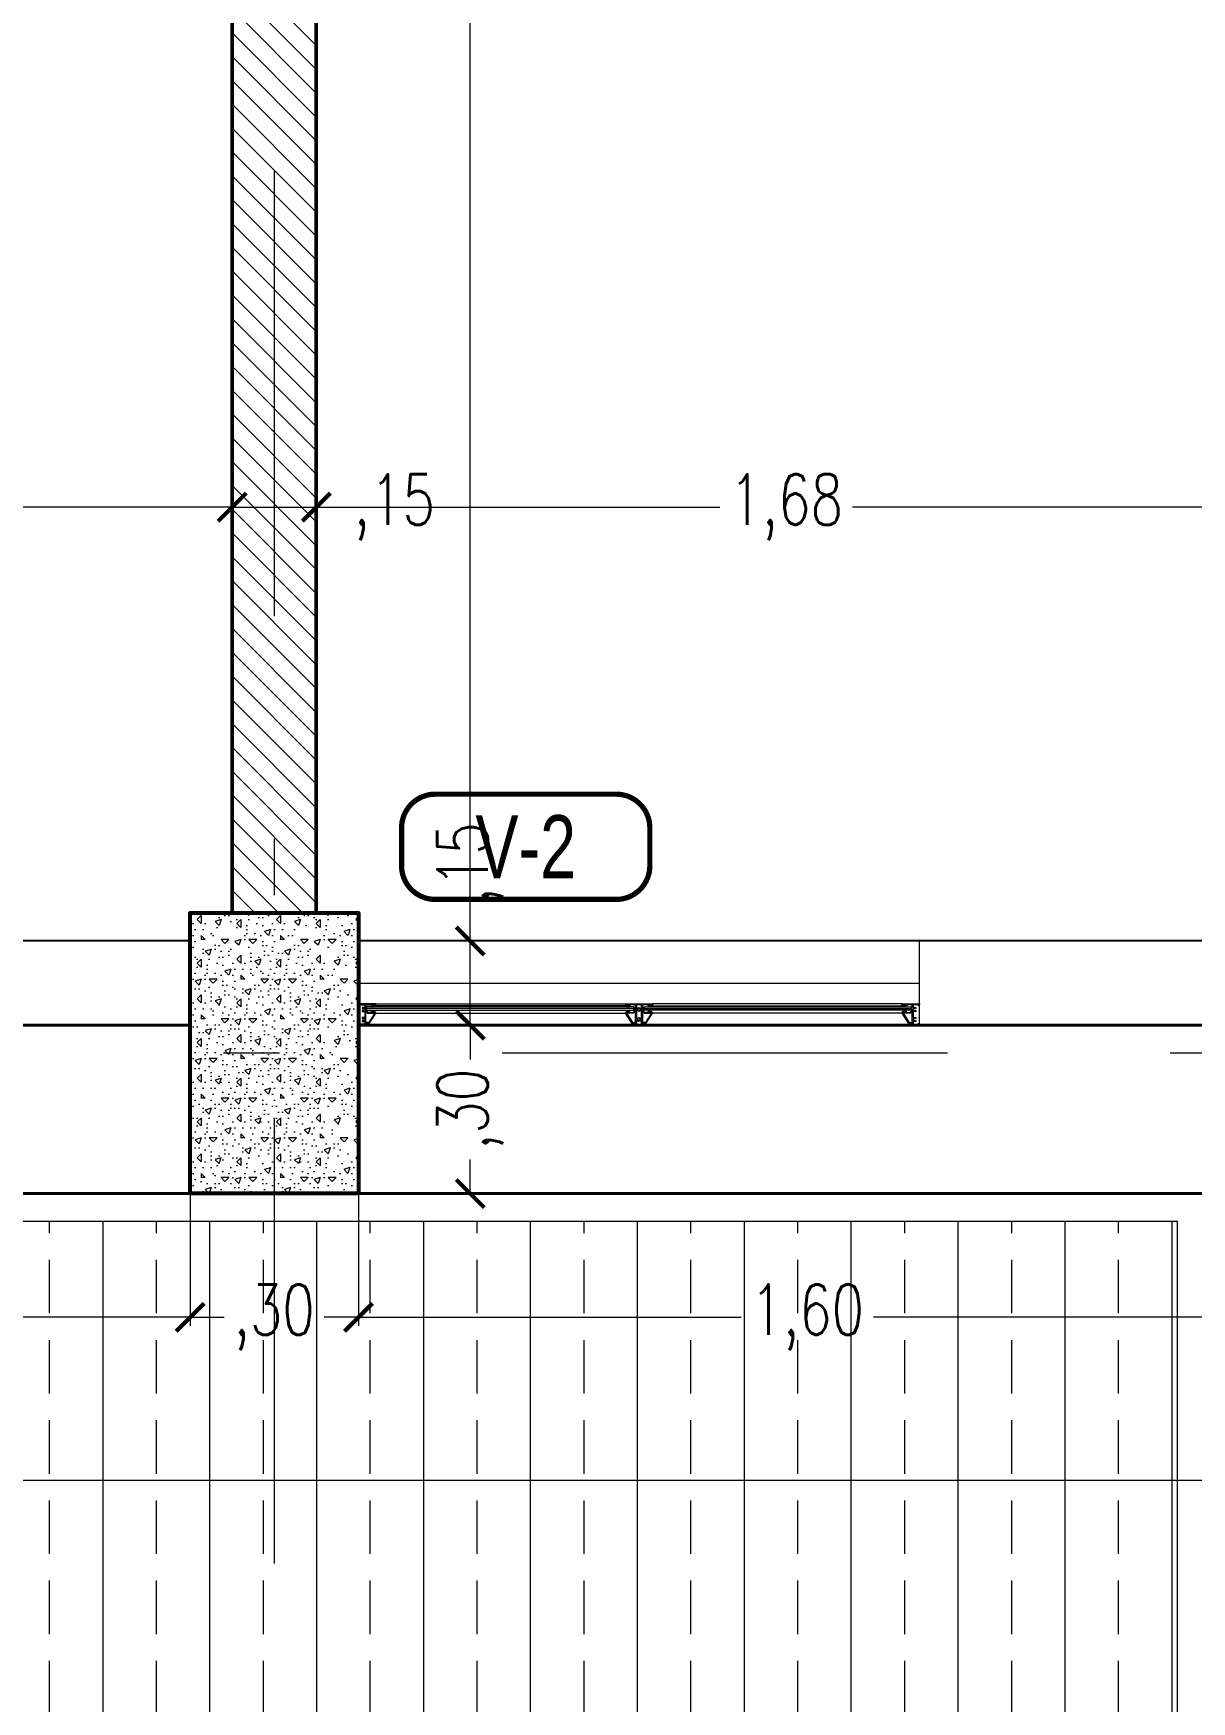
# Model space of a CAD drawing. Header units: millimetres. Extents: x 216 to 2687, y 57 to 1099.
# Drawn here: x 232.143 to 234.208, y 84.792 to 87.764 of the extents above; entities that cross this region are included whole.
import ezdxf
from ezdxf.enums import TextEntityAlignment as Align

# ---------------------------------------------------------------- set-up
doc = ezdxf.new("R2010")
doc.units = ezdxf.units.MM
doc.header["$LTSCALE"] = 0.5
doc.set_wipeout_variables(frame=1)
doc.header["$PDMODE"] = 35
doc.linetypes.add('DASHDOT2', pattern=[12.7, 6.35, -3.175, 0, -3.175])
for name, color, linetype, lineweight in [('A-COLS-ACHU', 47, 'Continuous', 0), ('A-COTAS', 7, 'Continuous', 9), ('A-ECON-COLS', 2, 'Continuous', 53), ('A-ECON-PLAC', 134, 'Continuous', 40), ('A-EJES', 7, 'DASHDOT2', 9), ('A-MURO', 5, 'Continuous', 50), ('A-MURO-ACHU', 250, 'Continuous', 0), ('A-PISO', 7, 'Continuous', 15), ('A-PISO -ACHU', 55, 'Continuous', 0), ('A-PLAN-ACHU1', 105, 'Continuous', 9), ('A-PLAN-ACHU2', 146, 'Continuous', 0), ('A-TEXT-VENT', 2, 'Continuous', 9), ('A-VENT', 1, 'Continuous', 15), ('A-WIPEOUT', 255, 'Continuous', 0)]:
    doc.layers.add(name, color=color, linetype=linetype, lineweight=lineweight)
doc.layers.add('BORRADOR', color=3, linetype='Continuous', plot=False)
doc.styles.add('Cotas', font='romans.shx', dxfattribs={"width": 0.75})
doc.styles.add('ING_50', font='swisscl.ttf', dxfattribs={"height": 0.08})
doc.dimstyles.new("1-25'", dxfattribs={"dimtxt": 0.075, "dimasz": 0.05, "dimexe": 0.015, "dimexo": 0, "dimgap": 0.02, "dimtad": 0, "dimzin": 4, "dimtxsty": 'Cotas', "dimblk": 'ARCHTICK', "dimcen": 0.09, "dimclrd": 142, "dimclre": 2, "dimclrt": 2, "dimadec": 0, "dimazin": 0, "dimtfac": 1, "dimtmove": 0, "dimatfit": 3, "dimfxl": 0.1, "dimlwd": 13, "dimlwe": 9, "dimarcsym": 2})

# ---------------------------------------------------------------- blocks, each defined once
blk = doc.blocks.new('ALN-177', base_point=(0.5588, 0.5404))
at = {"layer": 'A-PLAN-ACHU1'}
for p, q in [((0.5343, 0.5506), (0.5324, 0.5529)), ((0.5344, 0.5519), (0.5324, 0.5529)), ((0.5343, 0.5506), (0.5324, 0.5484)), ((0.5343, 0.5494), (0.5324, 0.5484)), ((0.5361, 0.5485), (0.5343, 0.5494)), ((0.5361, 0.5528), (0.5344, 0.5519)), ((0.5361, 0.5485), (0.5361, 0.5528))]:
    blk.add_line(p, q, dxfattribs=at)
at = {"layer": 'A-VENT'}
blk.add_lwpolyline([(0.5558, 0.5404), (0.5588, 0.5404), (0.5588, 0.5419), (0.5377, 0.5555), (0.5362, 0.5555), (0.5343, 0.554), (0.5343, 0.5521), (0.5362, 0.5536), (0.5362, 0.5478), (0.5343, 0.5493), (0.5343, 0.5481), (0.5362, 0.5466), (0.5362, 0.5418), (0.5332, 0.5388), (0.5295, 0.5388), (0.5295, 0.5386), (0.5305, 0.5376), (0.5342, 0.5376), (0.5377, 0.5412), (0.5377, 0.5537), (0.5561, 0.5419), (0.5541, 0.5419), (0.5541, 0.5389, 1), (0.5566, 0.5389)], format="xyb", close=True, dxfattribs=at)
blk = doc.blocks.new('ALN-292')
at = {"layer": 'A-VENT'}
blk.add_lwpolyline([(0, 0.024), (0, 0), (0.0035, 0), (0.0035, 0.0025), (0.0015, 0.0015), (0.0015, 0.0079), (0.0035, 0.0069), (0.0035, 0.008), (0.0015, 0.009), (0.0015, 0.0179), (0.007, 0.0179), (0.007, 0.015), (0.01, 0.015), (0.0092, 0.0165), (0.0085, 0.0165), (0.0085, 0.0179), (0.0365, 0.0179), (0.0365, 0.0165), (0.0358, 0.0165), (0.035, 0.015), (0.038, 0.015), (0.038, 0.024), (0.038, 0.033), (0.035, 0.033), (0.0358, 0.0315), (0.0365, 0.0315), (0.0365, 0.0301), (0.0085, 0.0301), (0.0085, 0.0315), (0.0092, 0.0315), (0.01, 0.033), (0.007, 0.033), (0.007, 0.0301), (0.0015, 0.0301), (0.0015, 0.039), (0.0035, 0.04), (0.0035, 0.0411), (0.0015, 0.0401), (0.0015, 0.0465), (0.0035, 0.0455), (0.0035, 0.048), (0, 0.048)], close=True, dxfattribs=at)
for points in [[(0.0092, 0.0274, 0.352285), (0.0065, 0.024, 0.352285), (0.0092, 0.0206), (0.0092, 0.0194), (0.0015, 0.0194), (0.0015, 0.024), (0.0015, 0.0286), (0.0092, 0.0286)], [(0.008, 0.024, 1), (0.012, 0.024, 1)], [(0.0272, 0.0274, 0.352285), (0.0245, 0.024, 0.352285), (0.0272, 0.0206), (0.0272, 0.0194), (0.0107, 0.0194), (0.0107, 0.0206, 0.352285), (0.0135, 0.024, 0.352285), (0.0107, 0.0274), (0.0107, 0.0286), (0.0272, 0.0286)], [(0.026, 0.024, 1), (0.03, 0.024, 1)], [(0.0288, 0.0206, 0.352285), (0.0315, 0.024, 0.352285), (0.0288, 0.0274), (0.0288, 0.0286), (0.0365, 0.0286), (0.0365, 0.024), (0.0365, 0.0194), (0.0288, 0.0194)]]:
    blk.add_lwpolyline(points, format="xyb", close=True, dxfattribs=at)
blk = doc.blocks.new('V-1_PL_BLQ4')
blk.add_line((0, 0.075), (1, 0.075))
at = {"layer": 'A-PLAN-ACHU1'}
for points in [[(0.491, 0.1175), (0.0143, 0.1175), (0.0143, 0.1235), (0.491, 0.1235)], [(0.509, 0.1175), (0.9857, 0.1175), (0.9857, 0.1235), (0.509, 0.1235)]]:
    blk.add_lwpolyline(points, close=True, dxfattribs=at)
for points in [[(0.0282, 0.1141), (0.0239, 0.1141), (0.0249, 0.1159), (0.0239, 0.1178), (0.0261, 0.1159), (0.0283, 0.1178), (0.0273, 0.1158), (0.0282, 0.1141)], [(0.4829, 0.1141), (0.4786, 0.1141), (0.4796, 0.1159), (0.4786, 0.1178), (0.4808, 0.1159), (0.483, 0.1178), (0.482, 0.1158), (0.4829, 0.1141)], [(0.5171, 0.1141), (0.5214, 0.1141), (0.5204, 0.1159), (0.5214, 0.1178), (0.5192, 0.1159), (0.517, 0.1178), (0.518, 0.1158), (0.5171, 0.1141)], [(0.9718, 0.1141), (0.9761, 0.1141), (0.9751, 0.1159), (0.9761, 0.1178), (0.9739, 0.1159), (0.9717, 0.1178), (0.9727, 0.1158), (0.9718, 0.1141)]]:
    blk.add_lwpolyline(points, dxfattribs=at)
at = {"layer": 'A-PLAN-ACHU2'}
for points in [[(0.491, 0.1205), (0.0143, 0.1205)], [(0.031, 0.1289), (0.476, 0.1289)], [(0.509, 0.1205), (0.9857, 0.1205)], [(0.969, 0.1289), (0.524, 0.1289)], [(0.476, 0.1155), (0.031, 0.1155)], [(0.031, 0.112), (0.476, 0.112)], [(0.524, 0.1155), (0.969, 0.1155)], [(0.969, 0.112), (0.524, 0.112)]]:
    blk.add_lwpolyline(points, dxfattribs=at)
at = {"layer": 'A-VENT'}
blk.add_lwpolyline([(1, 0.15), (1, 0), (0, 0), (0, 0.15)], close=True, dxfattribs=at)
for points in [[(0.0079, 0.121, 3.732051), (0.0079, 0.123), (0.0066, 0.1238), (0.0066, 0.1255), (0.0116, 0.1255), (0.0116, 0.1365), (0.0066, 0.1365), (0.0066, 0.1382), (0.0079, 0.139, 3.732051), (0.0079, 0.141), (0.0066, 0.1418), (0.0066, 0.1435), (0.0116, 0.1435), (0.0116, 0.1485), (0.0016, 0.1485), (0.0016, 0.1464), (0, 0.148), (0, 0.15), (0.016, 0.15), (0.016, 0.147), (0.0145, 0.1478), (0.0145, 0.1485), (0.0131, 0.1485), (0.0131, 0.1135), (0.022, 0.1135), (0.023, 0.1155), (0.0241, 0.1155), (0.0231, 0.1135), (0.0295, 0.1135), (0.0285, 0.1155), (0.031, 0.1155), (0.031, 0.112), (0, 0.112), (0, 0.114), (0.0016, 0.1156), (0.0016, 0.1135), (0.0116, 0.1135), (0.0116, 0.1185), (0.0066, 0.1185), (0.0066, 0.1202)], [(0.9921, 0.121, -3.732051), (0.9921, 0.123), (0.9934, 0.1238), (0.9934, 0.1255), (0.9884, 0.1255), (0.9884, 0.1365), (0.9934, 0.1365), (0.9934, 0.1382), (0.9921, 0.139, -3.732051), (0.9921, 0.141), (0.9934, 0.1418), (0.9934, 0.1435), (0.9884, 0.1435), (0.9884, 0.1485), (0.9984, 0.1485), (0.9984, 0.1464), (1, 0.148), (1, 0.15), (0.984, 0.15), (0.984, 0.147), (0.9855, 0.1478), (0.9855, 0.1485), (0.9869, 0.1485), (0.9869, 0.1135), (0.978, 0.1135), (0.977, 0.1155), (0.9759, 0.1155), (0.9769, 0.1135), (0.9705, 0.1135), (0.9715, 0.1155), (0.969, 0.1155), (0.969, 0.112), (1, 0.112), (1, 0.114), (0.9984, 0.1156), (0.9984, 0.1135), (0.9884, 0.1135), (0.9884, 0.1185), (0.9934, 0.1185), (0.9934, 0.1202)]]:
    blk.add_lwpolyline(points, format="xyb", close=True, dxfattribs=at)
at = {"layer": 'A-VENT', "xscale": -1, "rotation": 270}
for p in [(0.0159, 0.15), (0.5089, 0.15)]:
    blk.add_blockref('ALN-177', p, dxfattribs=at)
at = {"layer": 'A-VENT'}
for name, p, rotation in [('ALN-177', (0.4911, 0.15), 90), ('ALN-292', (0.524, 0.112), 90), ('ALN-177', (0.9841, 0.15), 90.00000000000001)]:
    blk.add_blockref(name, p, dxfattribs=dict(at, rotation=rotation))
blk = doc.blocks.new('_ArchTick')
at = {"color": 0, "linetype": 'ByBlock', "const_width": 0.15}
blk.add_lwpolyline([(-0.5, -0.5), (0.5, 0.5)], dxfattribs=at)
blk = doc.blocks.new('*D243')
at = {"layer": 'A-COTAS', "color": 2, "linetype": 'DASHDOT2', "lineweight": 9, "transparency": 16777216}
for p, q in [((230.8228, 85.6969), (230.8228, 85.4615)), ((232.4228, 85.6969), (232.4228, 85.4615))]:
    blk.add_line(p, q, dxfattribs=at)
at = {"layer": 'A-COTAS', "color": 142, "linetype": 'Continuous', "lineweight": 13, "transparency": 16777216}
for p, q in [((230.8228, 85.4765), (231.5047, 85.4765)), ((232.4228, 85.4765), (231.7408, 85.4765))]:
    blk.add_line(p, q, dxfattribs=at)
at = {"layer": 'DEFPOINTS', "color": 0, "transparency": 16777216}
for p in [(230.8228, 85.6969), (232.4228, 85.6969), (232.4228, 85.4765)]:
    blk.add_point(p, dxfattribs=at)
at = {"layer": 'A-COTAS', "color": 142, "lineweight": 13, "transparency": 16777216, "xscale": 0.05, "yscale": 0.05, "zscale": 0.05, "rotation": 180}
blk.add_blockref('_ArchTick', (230.8228, 85.4765), dxfattribs=at)
at = {"layer": 'A-COTAS', "color": 142, "lineweight": 13, "transparency": 16777216, "xscale": 0.05, "yscale": 0.05, "zscale": 0.05}
blk.add_blockref('_ArchTick', (232.4228, 85.4765), dxfattribs=at)
at = {"layer": 'A-COTAS', "color": 2, "transparency": 16777216, "insert": (231.6228, 85.4765), "char_height": 0.09, "attachment_point": 5, "style": 'Cotas'}
blk.add_mtext('1,60', dxfattribs=at)
blk = doc.blocks.new('*D244')
at = {"layer": 'A-COTAS', "color": 2, "linetype": 'DASHDOT2', "lineweight": 9, "transparency": 16777216}
for p, q in [((232.4228, 85.6969), (232.4228, 85.4615)), ((232.7228, 85.6969), (232.7228, 85.4615))]:
    blk.add_line(p, q, dxfattribs=at)
at = {"layer": 'A-COTAS', "color": 142, "linetype": 'Continuous', "lineweight": 13, "transparency": 16777216}
for p, q in [((232.4228, 85.4765), (232.4836, 85.4765)), ((232.7228, 85.4765), (232.6619, 85.4765))]:
    blk.add_line(p, q, dxfattribs=at)
at = {"layer": 'DEFPOINTS', "color": 0, "transparency": 16777216}
for p in [(232.4228, 85.6969), (232.7228, 85.6969), (232.7228, 85.4765)]:
    blk.add_point(p, dxfattribs=at)
at = {"layer": 'A-COTAS', "color": 142, "lineweight": 13, "transparency": 16777216, "xscale": 0.05, "yscale": 0.05, "zscale": 0.05, "rotation": 180}
blk.add_blockref('_ArchTick', (232.4228, 85.4765), dxfattribs=at)
at = {"layer": 'A-COTAS', "color": 142, "lineweight": 13, "transparency": 16777216, "xscale": 0.05, "yscale": 0.05, "zscale": 0.05}
blk.add_blockref('_ArchTick', (232.7228, 85.4765), dxfattribs=at)
at = {"layer": 'A-COTAS', "color": 2, "transparency": 16777216, "insert": (232.5728, 85.4765), "char_height": 0.09, "attachment_point": 5, "style": 'Cotas'}
blk.add_mtext(',30', dxfattribs=at)
blk = doc.blocks.new('*D245')
at = {"layer": 'A-COTAS', "color": 2, "linetype": 'DASHDOT2', "lineweight": 9, "transparency": 16777216}
for p, q in [((232.7228, 85.6969), (232.7228, 85.4615)), ((234.3228, 85.6969), (234.3228, 85.4615))]:
    blk.add_line(p, q, dxfattribs=at)
at = {"layer": 'A-COTAS', "color": 142, "linetype": 'Continuous', "lineweight": 13, "transparency": 16777216}
for p, q in [((232.7228, 85.4765), (233.4047, 85.4765)), ((234.3228, 85.4765), (233.6408, 85.4765))]:
    blk.add_line(p, q, dxfattribs=at)
at = {"layer": 'DEFPOINTS', "color": 0, "transparency": 16777216}
for p in [(232.7228, 85.6969), (234.3228, 85.6969), (234.3228, 85.4765)]:
    blk.add_point(p, dxfattribs=at)
at = {"layer": 'A-COTAS', "color": 142, "lineweight": 13, "transparency": 16777216, "xscale": 0.05, "yscale": 0.05, "zscale": 0.05, "rotation": 180}
blk.add_blockref('_ArchTick', (232.7228, 85.4765), dxfattribs=at)
at = {"layer": 'A-COTAS', "color": 142, "lineweight": 13, "transparency": 16777216, "xscale": 0.05, "yscale": 0.05, "zscale": 0.05}
blk.add_blockref('_ArchTick', (234.3228, 85.4765), dxfattribs=at)
at = {"layer": 'A-COTAS', "color": 2, "transparency": 16777216, "insert": (233.5228, 85.4765), "char_height": 0.09, "attachment_point": 5, "style": 'Cotas'}
blk.add_mtext('1,60', dxfattribs=at)
blk = doc.blocks.new('*D281')
at = {"layer": 'A-COTAS', "color": 2, "linetype": 'DASHDOT2', "lineweight": 9, "transparency": 16777216}
for p, q in [((230.8228, 86.7969), (230.8228, 86.9346)), ((232.4978, 86.9196), (232.4978, 86.9346))]:
    blk.add_line(p, q, dxfattribs=at)
at = {"layer": 'A-COTAS', "color": 142, "linetype": 'Continuous', "lineweight": 13, "transparency": 16777216}
for p, q in [((230.8228, 86.9196), (231.5422, 86.9196)), ((232.4978, 86.9196), (231.7783, 86.9196))]:
    blk.add_line(p, q, dxfattribs=at)
at = {"layer": 'DEFPOINTS', "color": 0, "transparency": 16777216}
for p in [(232.4978, 86.9196), (232.4978, 86.9196), (230.8228, 86.7969)]:
    blk.add_point(p, dxfattribs=at)
at = {"layer": 'A-COTAS', "color": 142, "lineweight": 13, "transparency": 16777216, "xscale": 0.05, "yscale": 0.05, "zscale": 0.05, "rotation": 180}
blk.add_blockref('_ArchTick', (230.8228, 86.9196), dxfattribs=at)
at = {"layer": 'A-COTAS', "color": 142, "lineweight": 13, "transparency": 16777216, "xscale": 0.05, "yscale": 0.05, "zscale": 0.05}
blk.add_blockref('_ArchTick', (232.4978, 86.9196), dxfattribs=at)
at = {"layer": 'A-COTAS', "color": 2, "transparency": 16777216, "insert": (231.6603, 86.9196), "char_height": 0.09, "attachment_point": 5, "style": 'Cotas'}
blk.add_mtext('1,68', dxfattribs=at)
blk = doc.blocks.new('*D282')
at = {"layer": 'A-COTAS', "color": 2, "linetype": 'DASHDOT2', "lineweight": 9, "transparency": 16777216}
for p, q in [((232.4978, 86.9196), (232.4978, 86.9346)), ((232.6478, 86.9196), (232.6478, 86.9346))]:
    blk.add_line(p, q, dxfattribs=at)
at = {"layer": 'A-COTAS', "color": 142, "linetype": 'Continuous', "lineweight": 13, "transparency": 16777216}
for p, q in [((232.4978, 86.9196), (232.6478, 86.9196)), ((232.6478, 86.9196), (232.6978, 86.9196))]:
    blk.add_line(p, q, dxfattribs=at)
at = {"layer": 'DEFPOINTS', "color": 0, "transparency": 16777216}
for p in [(232.4978, 86.9196), (232.6478, 86.9196), (232.6478, 86.9196)]:
    blk.add_point(p, dxfattribs=at)
at = {"layer": 'A-COTAS', "color": 142, "lineweight": 13, "transparency": 16777216, "xscale": 0.05, "yscale": 0.05, "zscale": 0.05, "rotation": 180}
blk.add_blockref('_ArchTick', (232.4978, 86.9196), dxfattribs=at)
at = {"layer": 'A-COTAS', "color": 142, "lineweight": 13, "transparency": 16777216, "xscale": 0.05, "yscale": 0.05, "zscale": 0.05}
blk.add_blockref('_ArchTick', (232.6478, 86.9196), dxfattribs=at)
at = {"layer": 'A-COTAS', "color": 2, "transparency": 16777216, "insert": (232.7869, 86.9196), "char_height": 0.09, "attachment_point": 5, "style": 'Cotas'}
blk.add_mtext(',15', dxfattribs=at)
blk = doc.blocks.new('*D283')
at = {"layer": 'A-COTAS', "color": 2, "linetype": 'DASHDOT2', "lineweight": 9, "transparency": 16777216}
for p, q in [((232.6478, 86.9196), (232.6478, 86.9346)), ((234.3228, 86.7969), (234.3228, 86.9346))]:
    blk.add_line(p, q, dxfattribs=at)
at = {"layer": 'A-COTAS', "color": 142, "linetype": 'Continuous', "lineweight": 13, "transparency": 16777216}
for p, q in [((232.6478, 86.9196), (233.3672, 86.9196)), ((234.3228, 86.9196), (233.6033, 86.9196))]:
    blk.add_line(p, q, dxfattribs=at)
at = {"layer": 'DEFPOINTS', "color": 0, "transparency": 16777216}
for p in [(232.6478, 86.9196), (234.3228, 86.9196), (234.3228, 86.7969)]:
    blk.add_point(p, dxfattribs=at)
at = {"layer": 'A-COTAS', "color": 142, "lineweight": 13, "transparency": 16777216, "xscale": 0.05, "yscale": 0.05, "zscale": 0.05, "rotation": 180}
blk.add_blockref('_ArchTick', (232.6478, 86.9196), dxfattribs=at)
at = {"layer": 'A-COTAS', "color": 142, "lineweight": 13, "transparency": 16777216, "xscale": 0.05, "yscale": 0.05, "zscale": 0.05}
blk.add_blockref('_ArchTick', (234.3228, 86.9196), dxfattribs=at)
at = {"layer": 'A-COTAS', "color": 2, "transparency": 16777216, "insert": (233.4853, 86.9196), "char_height": 0.09, "attachment_point": 5, "style": 'Cotas'}
blk.add_mtext('1,68', dxfattribs=at)
blk = doc.blocks.new('*D301')
at = {"layer": 'A-COTAS', "color": 2, "linetype": 'DASHDOT2', "lineweight": 9, "transparency": 16777216}
for p, q in [((220.4228, 85.6969), (220.4228, 85.171)), ((238.7228, 85.6969), (238.7228, 85.171))]:
    blk.add_line(p, q, dxfattribs=at)
at = {"layer": 'A-COTAS', "color": 142, "linetype": 'Continuous', "lineweight": 13, "transparency": 16777216}
for p, q in [((220.4228, 85.186), (229.4226, 85.186)), ((238.7228, 85.186), (229.7229, 85.186))]:
    blk.add_line(p, q, dxfattribs=at)
at = {"layer": 'DEFPOINTS', "color": 0, "transparency": 16777216}
for p in [(220.4228, 85.6969), (238.7228, 85.6969), (238.7228, 85.186)]:
    blk.add_point(p, dxfattribs=at)
at = {"layer": 'A-COTAS', "color": 142, "lineweight": 13, "transparency": 16777216, "xscale": 0.05, "yscale": 0.05, "zscale": 0.05, "rotation": 180}
blk.add_blockref('_ArchTick', (220.4228, 85.186), dxfattribs=at)
at = {"layer": 'A-COTAS', "color": 142, "lineweight": 13, "transparency": 16777216, "xscale": 0.05, "yscale": 0.05, "zscale": 0.05}
blk.add_blockref('_ArchTick', (238.7228, 85.186), dxfattribs=at)
at = {"layer": 'A-COTAS', "color": 2, "transparency": 16777216, "insert": (229.5728, 85.186), "char_height": 0.09, "attachment_point": 5, "style": 'Cotas'}
blk.add_mtext('18,30', dxfattribs=at)
blk = doc.blocks.new('*D361')
at = {"layer": 'A-COTAS', "color": 2, "linetype": 'DASHDOT2', "lineweight": 9, "transparency": 16777216}
for p, q in [((232.7228, 85.9969), (232.9371, 85.9969)), ((232.7228, 85.6969), (232.9371, 85.6969))]:
    blk.add_line(p, q, dxfattribs=at)
at = {"layer": 'A-COTAS', "color": 142, "linetype": 'Continuous', "lineweight": 13, "transparency": 16777216}
for p, q in [((232.9221, 85.9969), (232.9221, 85.936)), ((232.9221, 85.6969), (232.9221, 85.7578))]:
    blk.add_line(p, q, dxfattribs=at)
at = {"layer": 'DEFPOINTS', "color": 0, "transparency": 16777216}
for p in [(232.7228, 85.9969), (232.9221, 85.9969), (232.7228, 85.6969)]:
    blk.add_point(p, dxfattribs=at)
at = {"layer": 'A-COTAS', "color": 142, "lineweight": 13, "transparency": 16777216, "xscale": 0.05, "yscale": 0.05, "zscale": 0.05}
for p, rotation in [((232.9221, 85.9969), 90), ((232.9221, 85.6969), 270)]:
    blk.add_blockref('_ArchTick', p, dxfattribs=dict(at, rotation=rotation))
at = {"layer": 'A-COTAS', "color": 2, "transparency": 16777216, "insert": (232.9221, 85.8469), "char_height": 0.09, "attachment_point": 5, "rotation": 90, "style": 'Cotas'}
blk.add_mtext(',30', dxfattribs=at)
blk = doc.blocks.new('*D362')
at = {"layer": 'A-COTAS', "color": 142, "linetype": 'Continuous', "lineweight": 13, "transparency": 16777216}
for p, q in [((232.9221, 86.1469), (232.9221, 86.1969)), ((232.9221, 85.9969), (232.9221, 86.1469))]:
    blk.add_line(p, q, dxfattribs=at)
at = {"layer": 'A-COTAS', "color": 2, "linetype": 'DASHDOT2', "lineweight": 9, "transparency": 16777216}
for p, q in [((232.726, 86.1469), (232.9371, 86.1469)), ((232.7228, 85.9969), (232.9371, 85.9969))]:
    blk.add_line(p, q, dxfattribs=at)
at = {"layer": 'DEFPOINTS', "color": 0, "transparency": 16777216}
for p in [(232.726, 86.1469), (232.9221, 86.1469), (232.7228, 85.9969)]:
    blk.add_point(p, dxfattribs=at)
at = {"layer": 'A-COTAS', "color": 142, "lineweight": 13, "transparency": 16777216, "xscale": 0.05, "yscale": 0.05, "zscale": 0.05}
for p, rotation in [((232.9221, 86.1469), 90), ((232.9221, 85.9969), 270)]:
    blk.add_blockref('_ArchTick', p, dxfattribs=dict(at, rotation=rotation))
at = {"layer": 'A-COTAS', "color": 2, "transparency": 16777216, "insert": (232.9221, 86.286), "char_height": 0.09, "attachment_point": 5, "rotation": 90, "style": 'Cotas'}
blk.add_mtext(',15', dxfattribs=at)
blk = doc.blocks.new('*D363')
at = {"layer": 'A-COTAS', "color": 2, "linetype": 'DASHDOT2', "lineweight": 9, "transparency": 16777216}
for p, q in [((232.9706, 93.3969), (232.9071, 93.3969)), ((232.726, 86.1469), (232.9371, 86.1469))]:
    blk.add_line(p, q, dxfattribs=at)
at = {"layer": 'A-COTAS', "color": 142, "linetype": 'Continuous', "lineweight": 13, "transparency": 16777216}
for p, q in [((232.9221, 93.3969), (232.9221, 89.8948)), ((232.9221, 86.1469), (232.9221, 89.6491))]:
    blk.add_line(p, q, dxfattribs=at)
at = {"layer": 'DEFPOINTS', "color": 0, "transparency": 16777216}
for p in [(232.9221, 93.3969), (232.9706, 93.3969), (232.726, 86.1469)]:
    blk.add_point(p, dxfattribs=at)
at = {"layer": 'A-COTAS', "color": 142, "lineweight": 13, "transparency": 16777216, "xscale": 0.05, "yscale": 0.05, "zscale": 0.05}
for p, rotation in [((232.9221, 93.3969), 90), ((232.9221, 86.1469), 270)]:
    blk.add_blockref('_ArchTick', p, dxfattribs=dict(at, rotation=rotation))
at = {"layer": 'A-COTAS', "color": 2, "transparency": 16777216, "insert": (232.9221, 89.7719), "char_height": 0.09, "attachment_point": 5, "rotation": 90, "style": 'Cotas'}
blk.add_mtext('7,25', dxfattribs=at)

msp = doc.modelspace()

# ---------------------------------------------------------------- hatches: boundary and pattern name
at = {"layer": 'A-COLS-ACHU'}
h = msp.add_hatch(dxfattribs=at)
h.set_pattern_fill('CONCRETE', color=256, scale=0.1, angle=135, style=0, pattern_type=2)
h.set_pattern_definition([(180, (232.98699, 84.24047), (-0.070711, -0.070711), [0.014142, -0.028285, 0.007071, -0.042426, 0.014142, -0.0353554]), (270, (232.93749, 84.2829), (0.070711, -0.070711), [0.0141421, -0.021213, 0.007071, -0.035355, 0.0141421, -0.0494982]), (198.435, (233.0082, 84.240473), (-0.0707107, -0.0707107), [0.01118, -0.04472, 0.01118, -0.0447234]), (251.565, (233.0082, 84.240473), (-0.0707107, -0.0707107), [0.01118, -0.04472, 0.01118, -0.0447234]), (135, (233.00113, 84.2334), (-0.0707107, -0.0707107), [0.005, -0.04, 0.01, -0.04, 0.005]), (135, (232.99052, 84.2228), (-0.0707107, -0.0707107), [-0.015, 0.01, -0.04, 0, -0.035, 0]), (135, (232.98699, 84.21926), (-0.0707107, -0.0707107), [-0.04, 0, -0.03, 0.01, -0.02, 0]), (135, (232.97638, 84.20865), (-0.0707107, -0.0707107), [-0.02, 0, -0.025, 0.01, -0.045, 0]), (135, (232.96577, 84.19805), (-0.0707107, -0.0707107), [-0.02, 0.01, -0.04, 0.01, -0.02, 0]), (135, (232.9481, 84.18037), (-0.0707107, -0.0707107), [-0.015, 0.01, -0.02, 0, -0.055, 0]), (135, (232.94456, 84.17683), (-0.0707107, -0.0707107), [-0.02, 0, -0.06, 0.01, -0.01, 0]), (225, (232.99052, 84.22987), (0.0707107, -0.0707107), [-0.03, 0, -0.03, 0, -0.04, 0]), (225, (232.99759, 84.25108), (0.0707107, -0.0707107), [-0.015, 0.01, -0.04, 0, -0.035, 0]), (225, (232.99052, 84.25815), (0.0707107, -0.0707107), [-0.04, 0, -0.035, 0.01, -0.015, 0]), (225, (232.95163, 84.29704), (0.0707107, -0.0707107), [-0.02, 0.01, -0.05, 0.01, -0.01, 0]), (225, (232.99406, 84.24047), (0.0707107, -0.0707107), [-0.03, 0, -0.035, 0, -0.035, 0]), (225, (232.98699, 84.24754), (0.0707107, -0.0707107), [-0.025, 0, -0.055, 0, -0.02, 0]), (225, (232.97638, 84.25108), (0.0707107, -0.0707107), [-0.05, 0, -0.015, 0, -0.035, 0]), (225, (232.97992, 84.26169), (0.0707107, -0.0707107), [-0.045, 0, -0.02, 0, -0.025, 0]), (225, (232.96224, 84.25815), (0.0707107, -0.0707107), [-0.04, 0, -0.015, 0, -0.04, 0]), (225, (232.95517, 84.25815), (0.0707107, -0.0707107), [-0.045, 0, -0.02, 0, -0.035, 0]), (225, (232.96931, 84.27936), (0.0707107, -0.0707107), [-0.06, 0, -0.025, 0, -0.015, 0]), (225, (232.95517, 84.27229), (0.0707107, -0.0707107), [-0.02, 0, -0.04, 0, -0.04, 0]), (225, (232.95517, 84.27936), (0.0707107, -0.0707107), [-0.045, 0, -0.025, 0, -0.03, 0]), (225, (232.95517, 84.28643), (0.0707107, -0.0707107), [-0.04, 0, -0.03, 0, -0.03, 0]), (225, (232.94456, 84.28997), (0.0707107, -0.0707107), [-0.03, 0, -0.03, 0, -0.04, 0]), (225, (232.93395, 84.29351), (0.0707107, -0.0707107), [-0.04, 0, -0.02, 0, -0.04, 0]), (225, (232.92688, 84.29351), (0.0707107, -0.0707107), [-0.015, 0, -0.06, 0, -0.025, 0])])
h.paths.add_polyline_path([(232.4228, 85.6969), (232.4228, 86.1969), (232.7228, 86.1969), (232.7228, 85.6969)])
at = {"layer": 'A-MURO-ACHU'}
h = msp.add_hatch(dxfattribs=at)
h.set_pattern_fill('_USER', color=256, scale=0.03, angle=135, pattern_type=0)
h.set_pattern_definition([(135, (-2414.348867, -998.31859), (-0.02121320344, -0.02121320344), [])])
h.paths.add_polyline_path([(232.6478, 93.3969), (232.6478, 86.1969), (232.4978, 86.1969), (232.4978, 93.3969)])
at = {"layer": 'A-PISO -ACHU'}
h = msp.add_hatch(dxfattribs=at)
h.set_pattern_fill('ANSI33', color=253, scale=0.03, angle=45)
h.set_pattern_definition([(90, (-2414.34887, -998.31859), (-0.1905, 4e-17), []), (90, (-2414.25362, -998.22334), (-0.1905, 4e-17), [0.09525, -0.047625])])
h.paths.add_polyline_path([(234.1828, 85.6469), (230.9628, 85.6469), (230.9628, 85.6369), (230.9628, 83.9469), (234.1828, 83.9469)])

# ---------------------------------------------------------------- linework, layer by layer
at = {"layer": 'A-ECON-COLS'}
msp.add_lwpolyline([(232.4228, 85.6969), (232.4228, 86.1969), (232.7228, 86.1969), (232.7228, 85.6969)], close=True, dxfattribs=at)
at = {"layer": 'A-ECON-PLAC'}
for points in [[(232.4228, 85.6969), (230.8228, 85.6969), (230.8228, 85.9969), (232.4228, 85.9969)], [(232.7228, 85.6969), (234.3228, 85.6969), (234.3228, 85.9969), (232.7228, 85.9969)]]:
    msp.add_lwpolyline(points, close=True, dxfattribs=at)
at = {"layer": 'A-EJES', "ltscale": 0.25}
for p, q in [((232.5728, 95.9569), (232.5728, 82.3969)), ((240.5228, 85.9469), (218.6228, 85.9469))]:
    msp.add_line(p, q, dxfattribs=at)
at = {"layer": 'A-MURO'}
msp.add_lwpolyline([(232.6478, 93.3969), (232.6478, 86.1969), (232.4978, 86.1969), (232.4978, 93.3969)], close=True, dxfattribs=at)
at = {"layer": 'A-PISO'}
msp.add_lwpolyline([(231.9271, 94.1569), (233.2184, 94.1569), (233.2184, 93.5469), (234.5134, 93.5469), (234.5134, 94.1569), (236.8078, 94.1569), (236.8078, 93.5469), (238.1028, 93.5469), (238.1028, 94.1569), (238.7228, 94.1569), (238.7228, 85.6969), (235.9728, 85.6969), (235.9728, 86.6469), (234.4728, 86.6469), (234.4728, 85.6969), (230.6728, 85.6969)], dxfattribs=at)
at = {"layer": 'A-PISO -ACHU', "color": 253}
msp.add_lwpolyline([(234.1828, 85.6469), (230.9628, 85.6469), (230.9628, 85.6369), (230.9628, 83.9469), (234.1828, 83.9469)], close=True, dxfattribs=at)
at = {"layer": 'BORRADOR'}
msp.add_lwpolyline([(230.6321, 93.3969), (232.4978, 93.3969), (232.4978, 86.1969), (232.4228, 86.1969), (232.4228, 86.1469), (230.826, 86.1469)], dxfattribs=at)
msp.add_lwpolyline([(232.6478, 93.3969), (234.5134, 93.3969), (234.5134, 93.0054), (234.6634, 93.0054), (234.6634, 93.1298), (236.6578, 93.1298), (236.6578, 93.0054), (236.8078, 93.0054), (236.8078, 93.3969), (238.5728, 93.3969), (238.5728, 88.6969), (235.9728, 88.6969), (235.9728, 86.7969), (234.3228, 86.7969), (234.3228, 86.1469), (232.7228, 86.1469), (232.7228, 86.1969), (232.6478, 86.1969)], close=True, dxfattribs=at)

# ---------------------------------------------------------------- block references
at = {"layer": 'A-VENT', "xscale": -1, "rotation": 180}
msp.add_blockref('V-1_PL_BLQ4', (232.7228, 86.1469), dxfattribs=at)

# ---------------------------------------------------------------- dimensions: what is measured, and where the dimension line sits
at = {"layer": 'A-COTAS'}
for base, p1, p2, picture, middle in [((232.49775453, 86.91960853), (230.82275452, 86.79691702), (232.49775453, 86.91960853), '*D281', (231.66025452, 86.91960853)), ((232.6478, 86.9196), (232.4978, 86.9196), (232.6478, 86.9196), '*D282', (232.7869, 86.9196)), ((234.32275454, 86.91960853), (232.64775453, 86.91960853), (234.32275454, 86.79691702), '*D283', (233.48525454, 86.91960853)), ((238.7228, 85.186), (220.4228, 85.6969), (238.7228, 85.6969), '*D301', (229.5728, 85.186)), ((232.4228, 85.4765), (230.8228, 85.6969), (232.4228, 85.6969), '*D243', (231.6228, 85.4765)), ((232.7228, 85.4765), (232.4228, 85.6969), (232.7228, 85.6969), '*D244', (232.5728, 85.4765)), ((234.3228, 85.4765), (232.7228, 85.6969), (234.3228, 85.6969), '*D245', (233.5228, 85.4765))]:
    dim = msp.add_linear_dim(base=base, p1=p1, p2=p2, dimstyle="1-25'", override={"dimtxt": 0.09}, dxfattribs=at)
    dim.commit()
    dim.dimension.update_dxf_attribs({"geometry": picture, "text_midpoint": middle})
dim = msp.add_linear_dim(base=(232.9221, 85.9969), p1=(232.7228, 85.6969), p2=(232.7228, 85.9969), angle=90, dimstyle="1-25'", override={"dimtxt": 0.09}, dxfattribs=at)
dim.commit()
dim.dimension.update_dxf_attribs({"geometry": '*D361', "text_midpoint": (232.9221, 85.8469)})

# ---------------------------------------------------------------- next in the draw order: wipeouts: each hides what was drawn before it
msp.add_wipeout([(232.8597, 86.4084), (233.1822, 86.4084), (233.2247, 86.3908), (233.2422, 86.3484), (233.2422, 86.2809), (233.2247, 86.2385), (233.1822, 86.2209), (232.8597, 86.2209), (232.8173, 86.2385), (232.7997, 86.2809), (232.7997, 86.3484), (232.8173, 86.3908)]).dxf.layer = 'A-WIPEOUT'

# ---------------------------------------------------------------- next in the draw order: linework, layer by layer
at = {"layer": 'A-TEXT-VENT', "const_width": 0.00938}
msp.add_lwpolyline([(232.7997, 86.3484), (232.7997, 86.2809, 0.414214), (232.8597, 86.2209), (233.1822, 86.2209, 0.414214), (233.2422, 86.2809), (233.2422, 86.3484, 0.414214), (233.1822, 86.4084), (232.8597, 86.4084, 0.414214)], format="xyb", close=True, dxfattribs=at)

# ---------------------------------------------------------------- next in the draw order: texts
at = {"layer": 'A-TEXT-VENT', "color": 1, "style": 'ING_50'}
msp.add_attdef('V-2', text='AA', height=0.1125, dxfattribs=at).set_placement((233.021, 86.3147), align=Align.MIDDLE_CENTER)

# ---------------------------------------------------------------- next in the draw order: dimensions: what is measured, and where the dimension line sits
at = {"layer": 'A-COTAS'}
for base, p1, p2, picture, middle in [((232.9221, 93.3969), (232.726, 86.1469), (232.9706, 93.3969), '*D363', (232.9221, 89.7719)), ((232.9221, 86.1469), (232.7228, 85.9969), (232.726, 86.1469), '*D362', (232.9221, 86.286))]:
    dim = msp.add_linear_dim(base=base, p1=p1, p2=p2, angle=90, dimstyle="1-25'", override={"dimtxt": 0.09}, dxfattribs=at)
    dim.commit()
    dim.dimension.update_dxf_attribs({"geometry": picture, "text_midpoint": middle})

doc.saveas('drawing.dxf')
